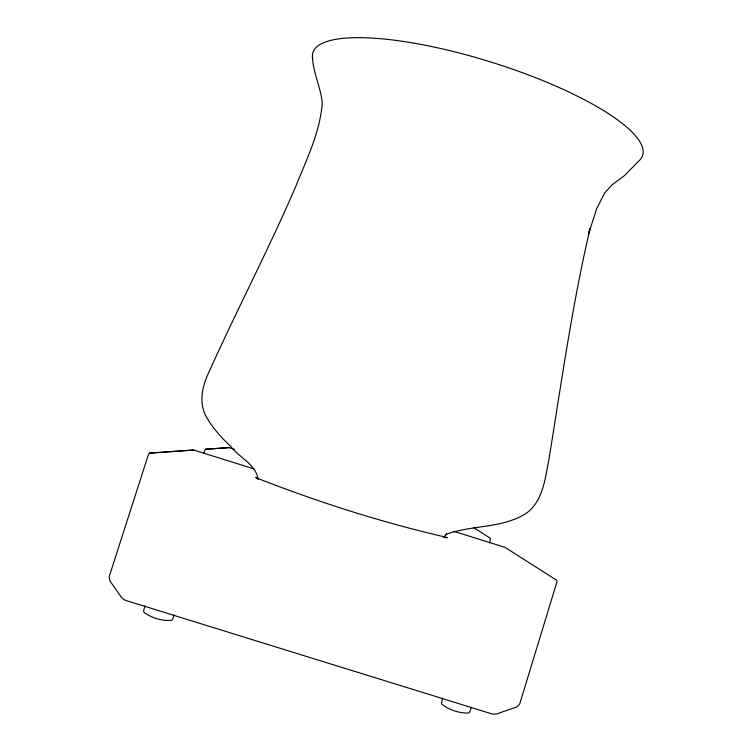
<?xml version="1.0" encoding="UTF-8"?>
<svg xmlns="http://www.w3.org/2000/svg" width="752" height="752" viewBox="0 0 752 752"><rect width="100%" height="100%" fill="white"/><g stroke="black" fill="none" stroke-linecap="round" stroke-linejoin="round"><path stroke-width="1.13" d="M258.011 479.503C256.479 464.745 239.183 457.489 230.855 446.575C221.464 437.598 212.562 427.991 206.18 416.599C199.421 404.219 201.592 389.931 206.603 377.363C234.934 313.593 267.552 251.798 295.226 187.699C306.177 160.232 319.938 132.935 322.307 103.005C320.747 87.27 313.076 72.784 312.409 56.738M588.374 234.389L590.123 228.307C572.328 304.325 561.556 381.734 549.054 458.739C544.918 479.268 542.878 505.269 521.756 515.938C498.05 528.43 469.934 525.328 445.419 534.597L446.65 533.901L443.577 537.473M471.213 707.538L469.934 711.712L468.881 712.971C459.312 713.479 448.841 709.907 441.424 703.853L442.552 698.035M489.533 542.925L490.464 538.366L473.779 527.65M145.061 605.839L143.726 610.004L143.839 612.269C151.556 617.928 162.15 621.349 171.691 620.287L172.772 619.009L174.097 614.835M203.585 453.503L205.428 449.254L228.918 447.609L234.521 449.367M588.431 234.323L596.74 208.492L604.693 192.963L611.931 184.907L624.207 175.789L638.871 160.947A172.659 43.936 17.3 0 0 491.658 62.256A172.659 43.936 17.3 0 0 312.653 58.628M254.157 468.938L193.706 450.044L149.554 453.118L148.445 454.434L109.153 576.793L109.83 580.741L121.655 597.68L124.964 600.19L492.626 714.127L496.254 714.08L516.765 706.946L519.66 704.126L556.903 581.982L556.743 580.281L504.949 547.324L453.447 531.222M193.706 450.044L149.554 453.118M228.918 447.609L205.428 449.254M445.25 537.765L447.496 537.577C382.354 522.612 318.209 502.148 255.99 477.746M255.877 477.445L257.099 478.601"/></g></svg>
